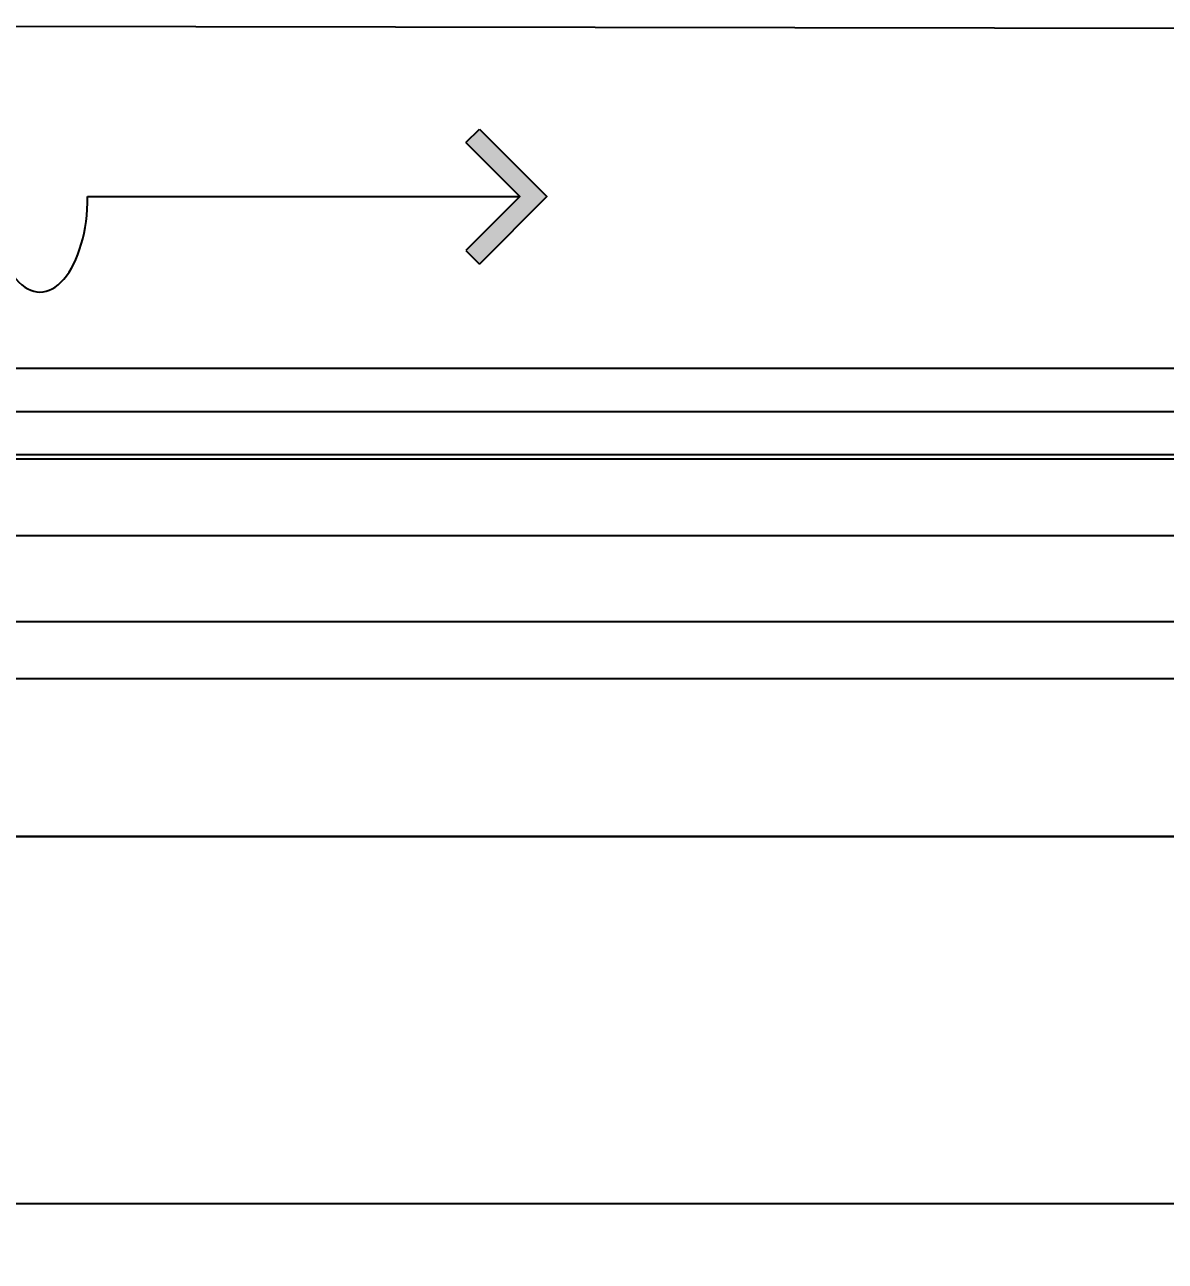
# Model space of a CAD drawing. Header units: millimetres. Extents: x 70151 to 230897, y 35202 to 113211.
# Drawn here: x 170868 to 171465, y 67552 to 68199 of the extents above; entities that cross this region are included whole.
import ezdxf

# ---------------------------------------------------------------- set-up
doc = ezdxf.new("R2010")
doc.units = ezdxf.units.MM
doc.header["$LTSCALE"] = 50
for name, color, linetype in [('01. F-소품', 3, 'Continuous'), ('04-WIN', 4, 'Continuous'), ('_LIBR', 4, 'Continuous'), ('HAT', 8, 'Continuous'), ('RC-LIGHT', 7, 'Continuous')]:
    doc.layers.add(name, color=color, linetype=linetype)
doc.styles.add('HY 울릉도 L', font='malgun.ttf')
doc.dimstyles.new('30', dxfattribs={"dimscale": 30, "dimtxt": 2, "dimasz": 1, "dimexe": 1, "dimexo": 1, "dimgap": 1, "dimtad": 1, "dimdec": 0, "dimrnd": 0.05, "dimdsep": 46, "dimlunit": 6, "dimtxsty": 'HY 울릉도 L', "dimblk": 'ARCHTICK', "dimcen": 2.5, "dimdle": 1, "dimclrd": 133, "dimclre": 133, "dimclrt": 30, "dimadec": 0, "dimazin": 0, "dimtfac": 1, "dimtdec": 0, "dimtix": 1, "dimtmove": 2, "dimatfit": 3, "dimldrblk": 'ARCHTICK', "dimfxl": 1, "dimlwd": -1, "dimlwe": -1, "dimarcsym": 0})

# ---------------------------------------------------------------- blocks, each defined once
blk = doc.blocks.new('cjvjf')
at = {"layer": '04-WIN'}
blk.add_lwpolyline([(144791.49, 63651.52), (147751.49, 63651.52), (147751.49, 63451.52), (144791.49, 63451.52)], close=True, dxfattribs=at)
at = {"layer": '_LIBR'}
blk.add_line((144841.49, 63609.02), (147701.49, 63609.02), dxfattribs=at)
blk.add_lwpolyline([(144791.49, 63451.52), (147751.49, 63451.52), (147751.49, 63696.52), (144791.49, 63696.52)], close=True, dxfattribs=at)
for points in [[(144831.49, 63674.02), (146781.49, 63674.02), (146781.49, 63649.02), (144831.49, 63649.02)], [(144841.49, 63564.02), (146781.49, 63564.02), (146781.49, 63534.02), (144841.49, 63534.02)]]:
    blk.add_lwpolyline(points, dxfattribs=at)
blk = doc.blocks.new('cjscjdeh')
blk.add_blockref('cjvjf', (-2742.97, 3328.37))
blk = doc.blocks.new('FFSFDF')
at = {"layer": '01. F-소품'}
blk.add_hatch(color=8, dxfattribs=at).paths.add_polyline_path([(1567672.88, 1746751.14), (1567679.95, 1746744.07), (1567715.3, 1746779.43), (1567679.95, 1746814.78), (1567672.88, 1746807.71), (1567701.16, 1746779.43)])
at = {"layer": '01. F-소품', "color": 8}
for p, q in [((1567672.88, 1746807.71), (1567679.95, 1746814.78)), ((1567474.76, 1746779.43), (1567701.16, 1746779.43)), ((1567672.88, 1746751.14), (1567679.95, 1746744.07))]:
    blk.add_line(p, q, dxfattribs=at)
for points in [[(1567679.95, 1746814.78), (1567715.3, 1746779.43), (1567679.95, 1746744.07)], [(1567672.88, 1746807.71), (1567701.16, 1746779.43), (1567672.88, 1746751.14)]]:
    blk.add_lwpolyline(points, dxfattribs=at)
blk.add_ellipse((1567449.76, 1746779.43), major_axis=(0, -50), ratio=0.5, start_param=4.712389, end_param=7.853982, dxfattribs=at)
blk = doc.blocks.new('_ArchTick')
at = {"color": 0, "linetype": 'ByBlock', "const_width": 0.15}
blk.add_lwpolyline([(-0.5, -0.5), (0.5, 0.5)], dxfattribs=at)
blk = doc.blocks.new('*D473')
at = {"layer": 'Defpoints', "color": 0, "transparency": 16777216}
for p in [(170176.41, 68199.45), (173136.41, 68195.16), (170176.41, 67581.97)]:
    blk.add_point(p, dxfattribs=at)
at = {"layer": 'HAT', "color": 133, "transparency": 16777216}
for p, q in [((170176.41, 68169.45), (170176.41, 67551.97)), ((173136.41, 68165.16), (173136.41, 67551.97)), ((173166.41, 67581.97), (170146.41, 67581.97))]:
    blk.add_line(p, q, dxfattribs=at)
at = {"layer": 'HAT', "color": 133, "transparency": 16777216, "xscale": 30, "yscale": 30, "zscale": 30, "rotation": 180}
blk.add_blockref('_ArchTick', (170176.41, 67581.97), dxfattribs=at)
at = {"layer": 'HAT', "color": 133, "transparency": 16777216, "xscale": 30, "yscale": 30, "zscale": 30}
blk.add_blockref('_ArchTick', (173136.41, 67581.97), dxfattribs=at)
at = {"layer": 'HAT', "color": 30, "transparency": 16777216, "insert": (171656.41, 67647.95), "char_height": 60, "attachment_point": 5, "style": 'HY 울릉도 L'}
blk.add_mtext('2,960', dxfattribs=at)

msp = doc.modelspace()

# ---------------------------------------------------------------- linework, layer by layer
at = {"layer": 'RC-LIGHT'}
msp.add_line((173136.41, 68195.16), (170176.41, 68199.45), dxfattribs=at)

# ---------------------------------------------------------------- block references
msp.add_blockref('cjscjdeh', (28127.9, 994.56))
at = {"color": 0}
msp.add_blockref('FFSFDF', (-1396574.22, -1678669.96), dxfattribs=at)

# ---------------------------------------------------------------- dimensions: what is measured, and where the dimension line sits
at = {"layer": 'HAT'}
dim = msp.add_linear_dim(base=(170176.41, 67581.97), p1=(173136.41, 68195.16), p2=(170176.41, 68199.45), dimstyle='30', override={"dimfxl": 1.25, "dimarcsym": 2}, dxfattribs=at)
dim.commit()
dim.dimension.update_dxf_attribs({"geometry": '*D473', "text_midpoint": (171656.41, 67647.95)})

doc.saveas('drawing.dxf')
